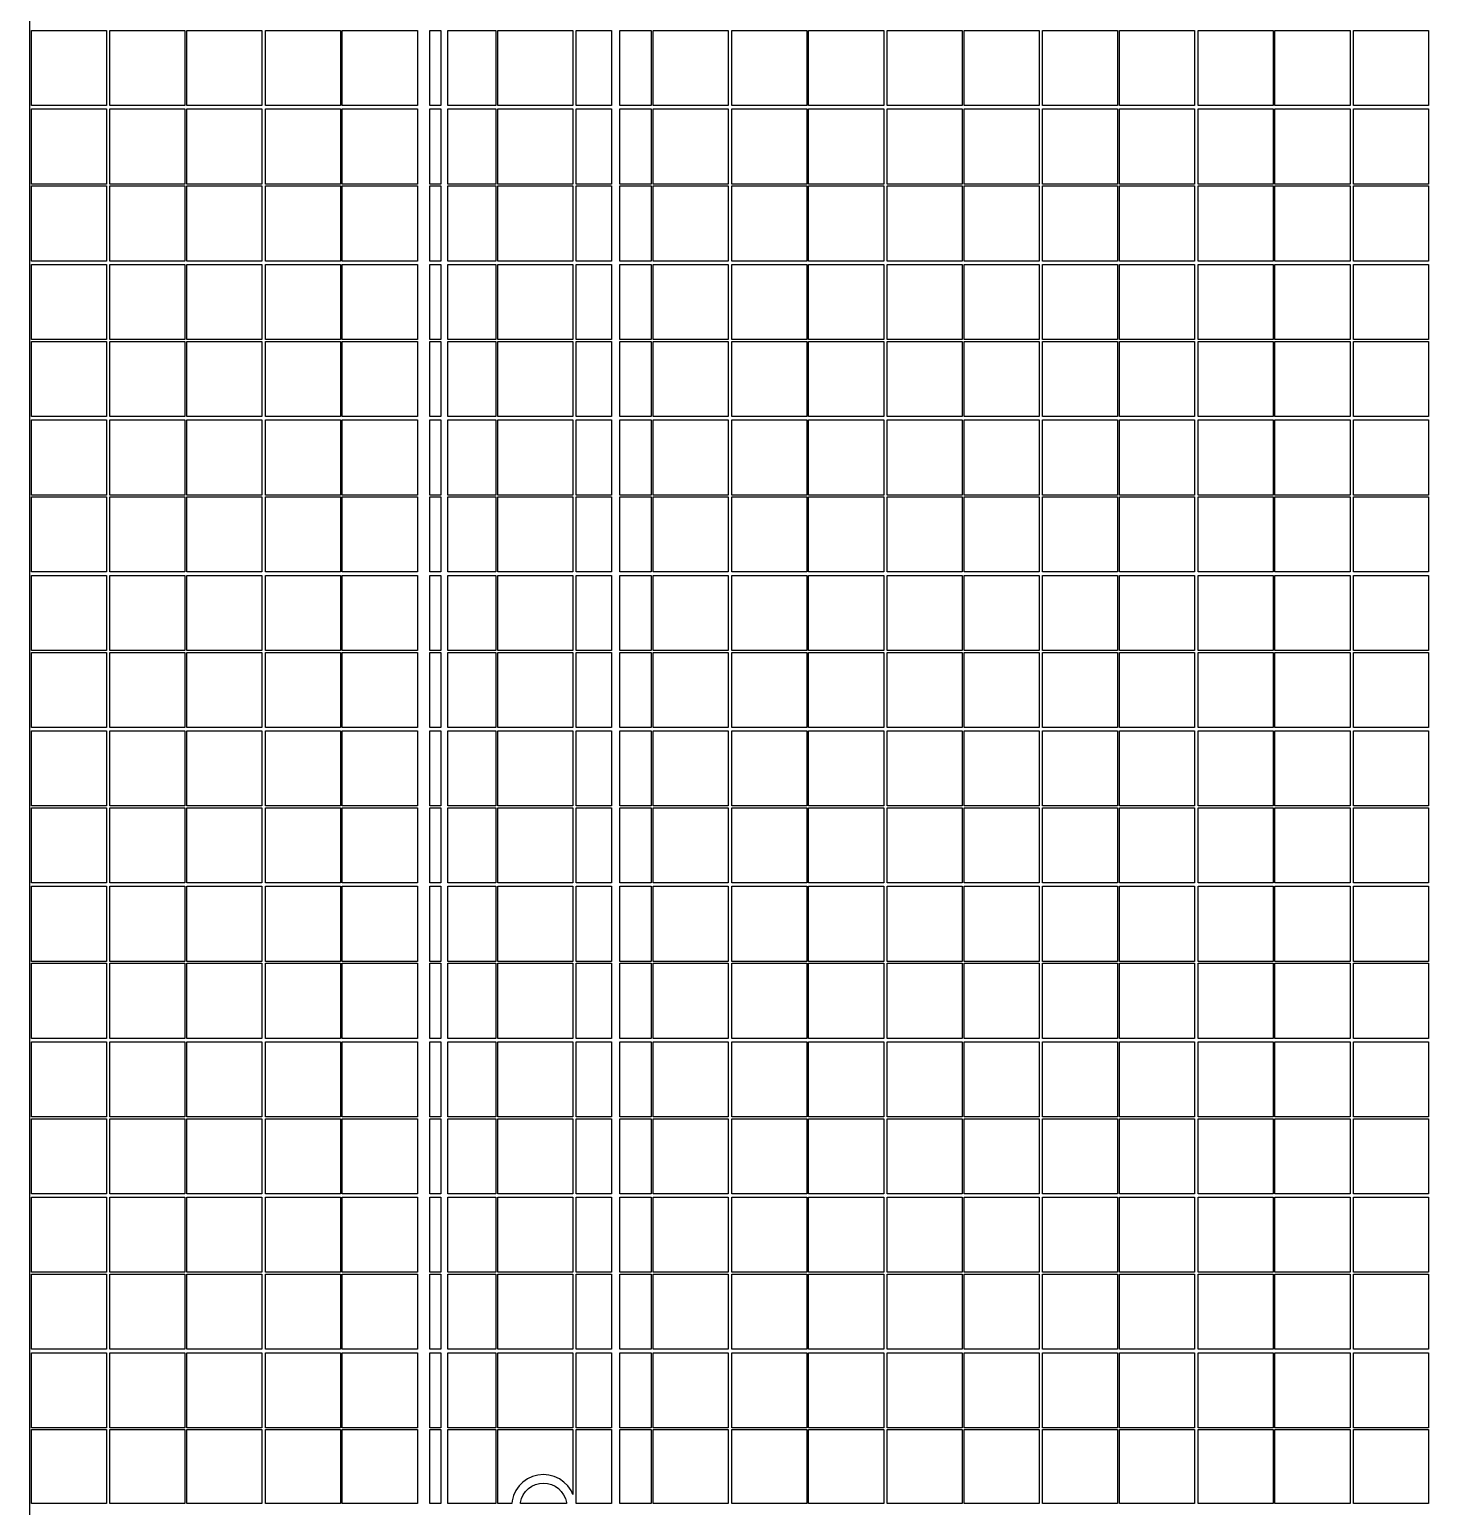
# Model space of a CAD drawing. Extents: x -185 to 185, y -185 to 185.
# Drawn here: x -185.1 to -95, y 0 to 95 of the extents above; entities that cross this region are included whole.
import ezdxf

# ---------------------------------------------------------------- set-up
doc = ezdxf.new("R2010")
doc.units = 0
doc.layers.get('0').update_dxf_attribs({"linetype": 'CONTINUOUS'})

msp = doc.modelspace()

# ---------------------------------------------------------------- linework, layer by layer
for points in [[(185, -185), (185.06, -185), (185.06, 185), (185, 185), (185, 185.06), (-185, 185.06), (-185, 185), (-185.06, 185), (-185.06, -185), (-185, -185), (-185, -185.06), (185, -185.06)], [(-184.94, 94.94), (-180.11, 94.94), (-180.11, 90.11), (-184.94, 90.11)], [(-179.89, 94.94), (-175.06, 94.94), (-175.06, 90.11), (-179.89, 90.11)], [(-174.94, 94.94), (-170.11, 94.94), (-170.11, 90.11), (-174.94, 90.11)], [(-169.89, 94.94), (-165.06, 94.94), (-165.06, 90.11), (-169.89, 90.11)], [(-164.94, 94.94), (-160.11, 94.94), (-160.11, 90.11), (-164.94, 90.11)], [(-159.3, 94.94), (-158.602, 94.94), (-158.602, 90.11), (-159.3, 90.11)], [(-158.152, 94.94), (-155.06, 94.94), (-155.06, 90.11), (-158.152, 90.11)], [(-154.94, 94.94), (-150.11, 94.94), (-150.11, 90.11), (-154.94, 90.11)], [(-149.89, 94.94), (-147.625, 94.94), (-147.625, 90.11), (-149.89, 90.11)], [(-147.075, 94.94), (-145.06, 94.94), (-145.06, 90.11), (-147.075, 90.11)], [(-144.94, 94.94), (-140.11, 94.94), (-140.11, 90.11), (-144.94, 90.11)], [(-139.89, 94.94), (-135.06, 94.94), (-135.06, 90.11), (-139.89, 90.11)], [(-134.94, 94.94), (-130.11, 94.94), (-130.11, 90.11), (-134.94, 90.11)], [(-129.89, 94.94), (-125.06, 94.94), (-125.06, 90.11), (-129.89, 90.11)], [(-124.94, 94.94), (-120.11, 94.94), (-120.11, 90.11), (-124.94, 90.11)], [(-119.89, 94.94), (-115.06, 94.94), (-115.06, 90.11), (-119.89, 90.11)], [(-114.94, 94.94), (-110.11, 94.94), (-110.11, 90.11), (-114.94, 90.11)], [(-109.89, 94.94), (-105.06, 94.94), (-105.06, 90.11), (-109.89, 90.11)], [(-104.94, 94.94), (-100.11, 94.94), (-100.11, 90.11), (-104.94, 90.11)], [(-99.89, 94.94), (-95.06, 94.94), (-95.06, 90.11), (-99.89, 90.11)], [(-184.94, 89.89), (-180.11, 89.89), (-180.11, 85.06), (-184.94, 85.06)], [(-179.89, 89.89), (-175.06, 89.89), (-175.06, 85.06), (-179.89, 85.06)], [(-174.94, 89.89), (-170.11, 89.89), (-170.11, 85.06), (-174.94, 85.06)], [(-169.89, 89.89), (-165.06, 89.89), (-165.06, 85.06), (-169.89, 85.06)], [(-164.94, 89.89), (-160.11, 89.89), (-160.11, 85.06), (-164.94, 85.06)], [(-159.3, 89.89), (-158.602, 89.89), (-158.602, 85.06), (-159.3, 85.06)], [(-158.152, 89.89), (-155.06, 89.89), (-155.06, 85.06), (-158.152, 85.06)], [(-154.94, 89.89), (-150.11, 89.89), (-150.11, 85.06), (-154.94, 85.06)], [(-149.89, 89.89), (-147.625, 89.89), (-147.625, 85.06), (-149.89, 85.06)], [(-147.075, 89.89), (-145.06, 89.89), (-145.06, 85.06), (-147.075, 85.06)], [(-144.94, 89.89), (-140.11, 89.89), (-140.11, 85.06), (-144.94, 85.06)], [(-139.89, 89.89), (-135.06, 89.89), (-135.06, 85.06), (-139.89, 85.06)], [(-134.94, 89.89), (-130.11, 89.89), (-130.11, 85.06), (-134.94, 85.06)], [(-129.89, 89.89), (-125.06, 89.89), (-125.06, 85.06), (-129.89, 85.06)], [(-124.94, 89.89), (-120.11, 89.89), (-120.11, 85.06), (-124.94, 85.06)], [(-119.89, 89.89), (-115.06, 89.89), (-115.06, 85.06), (-119.89, 85.06)], [(-114.94, 89.89), (-110.11, 89.89), (-110.11, 85.06), (-114.94, 85.06)], [(-109.89, 89.89), (-105.06, 89.89), (-105.06, 85.06), (-109.89, 85.06)], [(-104.94, 89.89), (-100.11, 89.89), (-100.11, 85.06), (-104.94, 85.06)], [(-99.89, 89.89), (-95.06, 89.89), (-95.06, 85.06), (-99.89, 85.06)], [(-184.94, 84.94), (-180.11, 84.94), (-180.11, 80.11), (-184.94, 80.11)], [(-179.89, 84.94), (-175.06, 84.94), (-175.06, 80.11), (-179.89, 80.11)], [(-174.94, 84.94), (-170.11, 84.94), (-170.11, 80.11), (-174.94, 80.11)], [(-169.89, 84.94), (-165.06, 84.94), (-165.06, 80.11), (-169.89, 80.11)], [(-164.94, 84.94), (-160.11, 84.94), (-160.11, 80.11), (-164.94, 80.11)], [(-159.3, 84.94), (-158.602, 84.94), (-158.602, 80.11), (-159.3, 80.11)], [(-158.152, 84.94), (-155.06, 84.94), (-155.06, 80.11), (-158.152, 80.11)], [(-154.94, 84.94), (-150.11, 84.94), (-150.11, 80.11), (-154.94, 80.11)], [(-149.89, 84.94), (-147.625, 84.94), (-147.625, 80.11), (-149.89, 80.11)], [(-147.075, 84.94), (-145.06, 84.94), (-145.06, 80.11), (-147.075, 80.11)], [(-144.94, 84.94), (-140.11, 84.94), (-140.11, 80.11), (-144.94, 80.11)], [(-139.89, 84.94), (-135.06, 84.94), (-135.06, 80.11), (-139.89, 80.11)], [(-134.94, 84.94), (-130.11, 84.94), (-130.11, 80.11), (-134.94, 80.11)], [(-129.89, 84.94), (-125.06, 84.94), (-125.06, 80.11), (-129.89, 80.11)], [(-124.94, 84.94), (-120.11, 84.94), (-120.11, 80.11), (-124.94, 80.11)], [(-119.89, 84.94), (-115.06, 84.94), (-115.06, 80.11), (-119.89, 80.11)], [(-114.94, 84.94), (-110.11, 84.94), (-110.11, 80.11), (-114.94, 80.11)], [(-109.89, 84.94), (-105.06, 84.94), (-105.06, 80.11), (-109.89, 80.11)], [(-104.94, 84.94), (-100.11, 84.94), (-100.11, 80.11), (-104.94, 80.11)], [(-99.89, 84.94), (-95.06, 84.94), (-95.06, 80.11), (-99.89, 80.11)], [(-184.94, 79.89), (-180.11, 79.89), (-180.11, 75.06), (-184.94, 75.06)], [(-179.89, 79.89), (-175.06, 79.89), (-175.06, 75.06), (-179.89, 75.06)], [(-174.94, 79.89), (-170.11, 79.89), (-170.11, 75.06), (-174.94, 75.06)], [(-169.89, 79.89), (-165.06, 79.89), (-165.06, 75.06), (-169.89, 75.06)], [(-164.94, 79.89), (-160.11, 79.89), (-160.11, 75.06), (-164.94, 75.06)], [(-159.3, 79.89), (-158.602, 79.89), (-158.602, 75.06), (-159.3, 75.06)], [(-158.152, 79.89), (-155.06, 79.89), (-155.06, 75.06), (-158.152, 75.06)], [(-154.94, 79.89), (-150.11, 79.89), (-150.11, 75.06), (-154.94, 75.06)], [(-149.89, 79.89), (-147.625, 79.89), (-147.625, 75.06), (-149.89, 75.06)], [(-147.075, 79.89), (-145.06, 79.89), (-145.06, 75.06), (-147.075, 75.06)], [(-144.94, 79.89), (-140.11, 79.89), (-140.11, 75.06), (-144.94, 75.06)], [(-139.89, 79.89), (-135.06, 79.89), (-135.06, 75.06), (-139.89, 75.06)], [(-134.94, 79.89), (-130.11, 79.89), (-130.11, 75.06), (-134.94, 75.06)], [(-129.89, 79.89), (-125.06, 79.89), (-125.06, 75.06), (-129.89, 75.06)], [(-124.94, 79.89), (-120.11, 79.89), (-120.11, 75.06), (-124.94, 75.06)], [(-119.89, 79.89), (-115.06, 79.89), (-115.06, 75.06), (-119.89, 75.06)], [(-114.94, 79.89), (-110.11, 79.89), (-110.11, 75.06), (-114.94, 75.06)], [(-109.89, 79.89), (-105.06, 79.89), (-105.06, 75.06), (-109.89, 75.06)], [(-104.94, 79.89), (-100.11, 79.89), (-100.11, 75.06), (-104.94, 75.06)], [(-99.89, 79.89), (-95.06, 79.89), (-95.06, 75.06), (-99.89, 75.06)], [(-184.94, 74.94), (-180.11, 74.94), (-180.11, 70.11), (-184.94, 70.11)], [(-179.89, 74.94), (-175.06, 74.94), (-175.06, 70.11), (-179.89, 70.11)], [(-174.94, 74.94), (-170.11, 74.94), (-170.11, 70.11), (-174.94, 70.11)], [(-169.89, 74.94), (-165.06, 74.94), (-165.06, 70.11), (-169.89, 70.11)], [(-164.94, 74.94), (-160.11, 74.94), (-160.11, 70.11), (-164.94, 70.11)], [(-159.3, 74.94), (-158.602, 74.94), (-158.602, 70.11), (-159.3, 70.11)], [(-158.152, 74.94), (-155.06, 74.94), (-155.06, 70.11), (-158.152, 70.11)], [(-154.94, 74.94), (-150.11, 74.94), (-150.11, 70.11), (-154.94, 70.11)], [(-149.89, 74.94), (-147.625, 74.94), (-147.625, 70.11), (-149.89, 70.11)], [(-147.075, 74.94), (-145.06, 74.94), (-145.06, 70.11), (-147.075, 70.11)], [(-144.94, 74.94), (-140.11, 74.94), (-140.11, 70.11), (-144.94, 70.11)], [(-139.89, 74.94), (-135.06, 74.94), (-135.06, 70.11), (-139.89, 70.11)], [(-134.94, 74.94), (-130.11, 74.94), (-130.11, 70.11), (-134.94, 70.11)], [(-129.89, 74.94), (-125.06, 74.94), (-125.06, 70.11), (-129.89, 70.11)], [(-124.94, 74.94), (-120.11, 74.94), (-120.11, 70.11), (-124.94, 70.11)], [(-119.89, 74.94), (-115.06, 74.94), (-115.06, 70.11), (-119.89, 70.11)], [(-114.94, 74.94), (-110.11, 74.94), (-110.11, 70.11), (-114.94, 70.11)], [(-109.89, 74.94), (-105.06, 74.94), (-105.06, 70.11), (-109.89, 70.11)], [(-104.94, 74.94), (-100.11, 74.94), (-100.11, 70.11), (-104.94, 70.11)], [(-99.89, 74.94), (-95.06, 74.94), (-95.06, 70.11), (-99.89, 70.11)], [(-184.94, 69.89), (-180.11, 69.89), (-180.11, 65.06), (-184.94, 65.06)], [(-179.89, 69.89), (-175.06, 69.89), (-175.06, 65.06), (-179.89, 65.06)], [(-174.94, 69.89), (-170.11, 69.89), (-170.11, 65.06), (-174.94, 65.06)], [(-169.89, 69.89), (-165.06, 69.89), (-165.06, 65.06), (-169.89, 65.06)], [(-164.94, 69.89), (-160.11, 69.89), (-160.11, 65.06), (-164.94, 65.06)], [(-159.3, 69.89), (-158.602, 69.89), (-158.602, 65.06), (-159.3, 65.06)], [(-158.152, 69.89), (-155.06, 69.89), (-155.06, 65.06), (-158.152, 65.06)], [(-154.94, 69.89), (-150.11, 69.89), (-150.11, 65.06), (-154.94, 65.06)], [(-149.89, 69.89), (-147.625, 69.89), (-147.625, 65.06), (-149.89, 65.06)], [(-147.075, 69.89), (-145.06, 69.89), (-145.06, 65.06), (-147.075, 65.06)], [(-144.94, 69.89), (-140.11, 69.89), (-140.11, 65.06), (-144.94, 65.06)], [(-139.89, 69.89), (-135.06, 69.89), (-135.06, 65.06), (-139.89, 65.06)], [(-134.94, 69.89), (-130.11, 69.89), (-130.11, 65.06), (-134.94, 65.06)], [(-129.89, 69.89), (-125.06, 69.89), (-125.06, 65.06), (-129.89, 65.06)], [(-124.94, 69.89), (-120.11, 69.89), (-120.11, 65.06), (-124.94, 65.06)], [(-119.89, 69.89), (-115.06, 69.89), (-115.06, 65.06), (-119.89, 65.06)], [(-114.94, 69.89), (-110.11, 69.89), (-110.11, 65.06), (-114.94, 65.06)], [(-109.89, 69.89), (-105.06, 69.89), (-105.06, 65.06), (-109.89, 65.06)], [(-104.94, 69.89), (-100.11, 69.89), (-100.11, 65.06), (-104.94, 65.06)], [(-99.89, 69.89), (-95.06, 69.89), (-95.06, 65.06), (-99.89, 65.06)], [(-184.94, 64.94), (-180.11, 64.94), (-180.11, 60.11), (-184.94, 60.11)], [(-179.89, 64.94), (-175.06, 64.94), (-175.06, 60.11), (-179.89, 60.11)], [(-174.94, 64.94), (-170.11, 64.94), (-170.11, 60.11), (-174.94, 60.11)], [(-169.89, 64.94), (-165.06, 64.94), (-165.06, 60.11), (-169.89, 60.11)], [(-164.94, 64.94), (-160.11, 64.94), (-160.11, 60.11), (-164.94, 60.11)], [(-159.3, 64.94), (-158.602, 64.94), (-158.602, 60.11), (-159.3, 60.11)], [(-158.152, 64.94), (-155.06, 64.94), (-155.06, 60.11), (-158.152, 60.11)], [(-154.94, 64.94), (-150.11, 64.94), (-150.11, 60.11), (-154.94, 60.11)], [(-149.89, 64.94), (-147.625, 64.94), (-147.625, 60.11), (-149.89, 60.11)], [(-147.075, 64.94), (-145.06, 64.94), (-145.06, 60.11), (-147.075, 60.11)], [(-144.94, 64.94), (-140.11, 64.94), (-140.11, 60.11), (-144.94, 60.11)], [(-139.89, 64.94), (-135.06, 64.94), (-135.06, 60.11), (-139.89, 60.11)], [(-134.94, 64.94), (-130.11, 64.94), (-130.11, 60.11), (-134.94, 60.11)], [(-129.89, 64.94), (-125.06, 64.94), (-125.06, 60.11), (-129.89, 60.11)], [(-124.94, 64.94), (-120.11, 64.94), (-120.11, 60.11), (-124.94, 60.11)], [(-119.89, 64.94), (-115.06, 64.94), (-115.06, 60.11), (-119.89, 60.11)], [(-114.94, 64.94), (-110.11, 64.94), (-110.11, 60.11), (-114.94, 60.11)], [(-109.89, 64.94), (-105.06, 64.94), (-105.06, 60.11), (-109.89, 60.11)], [(-104.94, 64.94), (-100.11, 64.94), (-100.11, 60.11), (-104.94, 60.11)], [(-99.89, 64.94), (-95.06, 64.94), (-95.06, 60.11), (-99.89, 60.11)], [(-184.94, 59.89), (-180.11, 59.89), (-180.11, 55.06), (-184.94, 55.06)], [(-179.89, 59.89), (-175.06, 59.89), (-175.06, 55.06), (-179.89, 55.06)], [(-174.94, 59.89), (-170.11, 59.89), (-170.11, 55.06), (-174.94, 55.06)], [(-169.89, 59.89), (-165.06, 59.89), (-165.06, 55.06), (-169.89, 55.06)], [(-164.94, 59.89), (-160.11, 59.89), (-160.11, 55.06), (-164.94, 55.06)], [(-159.3, 59.89), (-158.602, 59.89), (-158.602, 55.06), (-159.3, 55.06)], [(-158.152, 59.89), (-155.06, 59.89), (-155.06, 55.06), (-158.152, 55.06)], [(-154.94, 59.89), (-150.11, 59.89), (-150.11, 55.06), (-154.94, 55.06)], [(-149.89, 59.89), (-147.625, 59.89), (-147.625, 55.06), (-149.89, 55.06)], [(-147.075, 59.89), (-145.06, 59.89), (-145.06, 55.06), (-147.075, 55.06)], [(-144.94, 59.89), (-140.11, 59.89), (-140.11, 55.06), (-144.94, 55.06)], [(-139.89, 59.89), (-135.06, 59.89), (-135.06, 55.06), (-139.89, 55.06)], [(-134.94, 59.89), (-130.11, 59.89), (-130.11, 55.06), (-134.94, 55.06)], [(-129.89, 59.89), (-125.06, 59.89), (-125.06, 55.06), (-129.89, 55.06)], [(-124.94, 59.89), (-120.11, 59.89), (-120.11, 55.06), (-124.94, 55.06)], [(-119.89, 59.89), (-115.06, 59.89), (-115.06, 55.06), (-119.89, 55.06)], [(-114.94, 59.89), (-110.11, 59.89), (-110.11, 55.06), (-114.94, 55.06)], [(-109.89, 59.89), (-105.06, 59.89), (-105.06, 55.06), (-109.89, 55.06)], [(-104.94, 59.89), (-100.11, 59.89), (-100.11, 55.06), (-104.94, 55.06)], [(-99.89, 59.89), (-95.06, 59.89), (-95.06, 55.06), (-99.89, 55.06)], [(-184.94, 54.94), (-180.11, 54.94), (-180.11, 50.11), (-184.94, 50.11)], [(-179.89, 54.94), (-175.06, 54.94), (-175.06, 50.11), (-179.89, 50.11)], [(-174.94, 54.94), (-170.11, 54.94), (-170.11, 50.11), (-174.94, 50.11)], [(-169.89, 54.94), (-165.06, 54.94), (-165.06, 50.11), (-169.89, 50.11)], [(-164.94, 54.94), (-160.11, 54.94), (-160.11, 50.11), (-164.94, 50.11)], [(-159.3, 54.94), (-158.602, 54.94), (-158.602, 50.11), (-159.3, 50.11)], [(-158.152, 54.94), (-155.06, 54.94), (-155.06, 50.11), (-158.152, 50.11)], [(-154.94, 54.94), (-150.11, 54.94), (-150.11, 50.11), (-154.94, 50.11)], [(-149.89, 54.94), (-147.625, 54.94), (-147.625, 50.11), (-149.89, 50.11)], [(-147.075, 54.94), (-145.06, 54.94), (-145.06, 50.11), (-147.075, 50.11)], [(-144.94, 54.94), (-140.11, 54.94), (-140.11, 50.11), (-144.94, 50.11)], [(-139.89, 54.94), (-135.06, 54.94), (-135.06, 50.11), (-139.89, 50.11)], [(-134.94, 54.94), (-130.11, 54.94), (-130.11, 50.11), (-134.94, 50.11)], [(-129.89, 54.94), (-125.06, 54.94), (-125.06, 50.11), (-129.89, 50.11)], [(-124.94, 54.94), (-120.11, 54.94), (-120.11, 50.11), (-124.94, 50.11)], [(-119.89, 54.94), (-115.06, 54.94), (-115.06, 50.11), (-119.89, 50.11)], [(-114.94, 54.94), (-110.11, 54.94), (-110.11, 50.11), (-114.94, 50.11)], [(-109.89, 54.94), (-105.06, 54.94), (-105.06, 50.11), (-109.89, 50.11)], [(-104.94, 54.94), (-100.11, 54.94), (-100.11, 50.11), (-104.94, 50.11)], [(-99.89, 54.94), (-95.06, 54.94), (-95.06, 50.11), (-99.89, 50.11)], [(-184.94, 49.89), (-180.11, 49.89), (-180.11, 45.06), (-184.94, 45.06)], [(-179.89, 49.89), (-175.06, 49.89), (-175.06, 45.06), (-179.89, 45.06)], [(-174.94, 49.89), (-170.11, 49.89), (-170.11, 45.06), (-174.94, 45.06)], [(-169.89, 49.89), (-165.06, 49.89), (-165.06, 45.06), (-169.89, 45.06)], [(-164.94, 49.89), (-160.11, 49.89), (-160.11, 45.06), (-164.94, 45.06)], [(-159.3, 49.89), (-158.602, 49.89), (-158.602, 45.06), (-159.3, 45.06)], [(-158.152, 49.89), (-155.06, 49.89), (-155.06, 45.06), (-158.152, 45.06)], [(-154.94, 49.89), (-150.11, 49.89), (-150.11, 45.06), (-154.94, 45.06)], [(-149.89, 49.89), (-147.625, 49.89), (-147.625, 45.06), (-149.89, 45.06)], [(-147.075, 49.89), (-145.06, 49.89), (-145.06, 45.06), (-147.075, 45.06)], [(-144.94, 49.89), (-140.11, 49.89), (-140.11, 45.06), (-144.94, 45.06)], [(-139.89, 49.89), (-135.06, 49.89), (-135.06, 45.06), (-139.89, 45.06)], [(-134.94, 49.89), (-130.11, 49.89), (-130.11, 45.06), (-134.94, 45.06)], [(-129.89, 49.89), (-125.06, 49.89), (-125.06, 45.06), (-129.89, 45.06)], [(-124.94, 49.89), (-120.11, 49.89), (-120.11, 45.06), (-124.94, 45.06)], [(-119.89, 49.89), (-115.06, 49.89), (-115.06, 45.06), (-119.89, 45.06)], [(-114.94, 49.89), (-110.11, 49.89), (-110.11, 45.06), (-114.94, 45.06)], [(-109.89, 49.89), (-105.06, 49.89), (-105.06, 45.06), (-109.89, 45.06)], [(-104.94, 49.89), (-100.11, 49.89), (-100.11, 45.06), (-104.94, 45.06)], [(-99.89, 49.89), (-95.06, 49.89), (-95.06, 45.06), (-99.89, 45.06)], [(-184.94, 44.94), (-180.11, 44.94), (-180.11, 40.11), (-184.94, 40.11)], [(-179.89, 44.94), (-175.06, 44.94), (-175.06, 40.11), (-179.89, 40.11)], [(-174.94, 44.94), (-170.11, 44.94), (-170.11, 40.11), (-174.94, 40.11)], [(-169.89, 44.94), (-165.06, 44.94), (-165.06, 40.11), (-169.89, 40.11)], [(-164.94, 44.94), (-160.11, 44.94), (-160.11, 40.11), (-164.94, 40.11)], [(-159.3, 44.94), (-158.602, 44.94), (-158.602, 40.11), (-159.3, 40.11)], [(-158.152, 44.94), (-155.06, 44.94), (-155.06, 40.11), (-158.152, 40.11)], [(-154.94, 44.94), (-150.11, 44.94), (-150.11, 40.11), (-154.94, 40.11)], [(-149.89, 44.94), (-147.625, 44.94), (-147.625, 40.11), (-149.89, 40.11)], [(-147.075, 44.94), (-145.06, 44.94), (-145.06, 40.11), (-147.075, 40.11)], [(-144.94, 44.94), (-140.11, 44.94), (-140.11, 40.11), (-144.94, 40.11)], [(-139.89, 44.94), (-135.06, 44.94), (-135.06, 40.11), (-139.89, 40.11)], [(-134.94, 44.94), (-130.11, 44.94), (-130.11, 40.11), (-134.94, 40.11)], [(-129.89, 44.94), (-125.06, 44.94), (-125.06, 40.11), (-129.89, 40.11)], [(-124.94, 44.94), (-120.11, 44.94), (-120.11, 40.11), (-124.94, 40.11)], [(-119.89, 44.94), (-115.06, 44.94), (-115.06, 40.11), (-119.89, 40.11)], [(-114.94, 44.94), (-110.11, 44.94), (-110.11, 40.11), (-114.94, 40.11)], [(-109.89, 44.94), (-105.06, 44.94), (-105.06, 40.11), (-109.89, 40.11)], [(-104.94, 44.94), (-100.11, 44.94), (-100.11, 40.11), (-104.94, 40.11)], [(-99.89, 44.94), (-95.06, 44.94), (-95.06, 40.11), (-99.89, 40.11)], [(-184.94, 39.89), (-180.11, 39.89), (-180.11, 35.06), (-184.94, 35.06)], [(-179.89, 39.89), (-175.06, 39.89), (-175.06, 35.06), (-179.89, 35.06)], [(-174.94, 39.89), (-170.11, 39.89), (-170.11, 35.06), (-174.94, 35.06)], [(-169.89, 39.89), (-165.06, 39.89), (-165.06, 35.06), (-169.89, 35.06)], [(-164.94, 39.89), (-160.11, 39.89), (-160.11, 35.06), (-164.94, 35.06)], [(-159.3, 39.89), (-158.602, 39.89), (-158.602, 35.06), (-159.3, 35.06)], [(-158.152, 39.89), (-155.06, 39.89), (-155.06, 35.06), (-158.152, 35.06)], [(-154.94, 39.89), (-150.11, 39.89), (-150.11, 35.06), (-154.94, 35.06)], [(-149.89, 39.89), (-147.625, 39.89), (-147.625, 35.06), (-149.89, 35.06)], [(-147.075, 39.89), (-145.06, 39.89), (-145.06, 35.06), (-147.075, 35.06)], [(-144.94, 39.89), (-140.11, 39.89), (-140.11, 35.06), (-144.94, 35.06)], [(-139.89, 39.89), (-135.06, 39.89), (-135.06, 35.06), (-139.89, 35.06)], [(-134.94, 39.89), (-130.11, 39.89), (-130.11, 35.06), (-134.94, 35.06)], [(-129.89, 39.89), (-125.06, 39.89), (-125.06, 35.06), (-129.89, 35.06)], [(-124.94, 39.89), (-120.11, 39.89), (-120.11, 35.06), (-124.94, 35.06)], [(-119.89, 39.89), (-115.06, 39.89), (-115.06, 35.06), (-119.89, 35.06)], [(-114.94, 39.89), (-110.11, 39.89), (-110.11, 35.06), (-114.94, 35.06)], [(-109.89, 39.89), (-105.06, 39.89), (-105.06, 35.06), (-109.89, 35.06)], [(-104.94, 39.89), (-100.11, 39.89), (-100.11, 35.06), (-104.94, 35.06)], [(-99.89, 39.89), (-95.06, 39.89), (-95.06, 35.06), (-99.89, 35.06)], [(-184.94, 34.94), (-180.11, 34.94), (-180.11, 30.11), (-184.94, 30.11)], [(-179.89, 34.94), (-175.06, 34.94), (-175.06, 30.11), (-179.89, 30.11)], [(-174.94, 34.94), (-170.11, 34.94), (-170.11, 30.11), (-174.94, 30.11)], [(-169.89, 34.94), (-165.06, 34.94), (-165.06, 30.11), (-169.89, 30.11)], [(-164.94, 34.94), (-160.11, 34.94), (-160.11, 30.11), (-164.94, 30.11)], [(-159.3, 34.94), (-158.602, 34.94), (-158.602, 30.11), (-159.3, 30.11)], [(-158.152, 34.94), (-155.06, 34.94), (-155.06, 30.11), (-158.152, 30.11)], [(-154.94, 34.94), (-150.11, 34.94), (-150.11, 30.11), (-154.94, 30.11)], [(-149.89, 34.94), (-147.625, 34.94), (-147.625, 30.11), (-149.89, 30.11)], [(-147.075, 34.94), (-145.06, 34.94), (-145.06, 30.11), (-147.075, 30.11)], [(-144.94, 34.94), (-140.11, 34.94), (-140.11, 30.11), (-144.94, 30.11)], [(-139.89, 34.94), (-135.06, 34.94), (-135.06, 30.11), (-139.89, 30.11)], [(-134.94, 34.94), (-130.11, 34.94), (-130.11, 30.11), (-134.94, 30.11)], [(-129.89, 34.94), (-125.06, 34.94), (-125.06, 30.11), (-129.89, 30.11)], [(-124.94, 34.94), (-120.11, 34.94), (-120.11, 30.11), (-124.94, 30.11)], [(-119.89, 34.94), (-115.06, 34.94), (-115.06, 30.11), (-119.89, 30.11)], [(-114.94, 34.94), (-110.11, 34.94), (-110.11, 30.11), (-114.94, 30.11)], [(-109.89, 34.94), (-105.06, 34.94), (-105.06, 30.11), (-109.89, 30.11)], [(-104.94, 34.94), (-100.11, 34.94), (-100.11, 30.11), (-104.94, 30.11)], [(-99.89, 34.94), (-95.06, 34.94), (-95.06, 30.11), (-99.89, 30.11)], [(-184.94, 29.89), (-180.11, 29.89), (-180.11, 25.06), (-184.94, 25.06)], [(-179.89, 29.89), (-175.06, 29.89), (-175.06, 25.06), (-179.89, 25.06)], [(-174.94, 29.89), (-170.11, 29.89), (-170.11, 25.06), (-174.94, 25.06)], [(-169.89, 29.89), (-165.06, 29.89), (-165.06, 25.06), (-169.89, 25.06)], [(-164.94, 29.89), (-160.11, 29.89), (-160.11, 25.06), (-164.94, 25.06)], [(-159.3, 29.89), (-158.602, 29.89), (-158.602, 25.06), (-159.3, 25.06)], [(-158.152, 29.89), (-155.06, 29.89), (-155.06, 25.06), (-158.152, 25.06)], [(-154.94, 29.89), (-150.11, 29.89), (-150.11, 25.06), (-154.94, 25.06)], [(-149.89, 29.89), (-147.625, 29.89), (-147.625, 25.06), (-149.89, 25.06)], [(-147.075, 29.89), (-145.06, 29.89), (-145.06, 25.06), (-147.075, 25.06)], [(-144.94, 29.89), (-140.11, 29.89), (-140.11, 25.06), (-144.94, 25.06)], [(-139.89, 29.89), (-135.06, 29.89), (-135.06, 25.06), (-139.89, 25.06)], [(-134.94, 29.89), (-130.11, 29.89), (-130.11, 25.06), (-134.94, 25.06)], [(-129.89, 29.89), (-125.06, 29.89), (-125.06, 25.06), (-129.89, 25.06)], [(-124.94, 29.89), (-120.11, 29.89), (-120.11, 25.06), (-124.94, 25.06)], [(-119.89, 29.89), (-115.06, 29.89), (-115.06, 25.06), (-119.89, 25.06)], [(-114.94, 29.89), (-110.11, 29.89), (-110.11, 25.06), (-114.94, 25.06)], [(-109.89, 29.89), (-105.06, 29.89), (-105.06, 25.06), (-109.89, 25.06)], [(-104.94, 29.89), (-100.11, 29.89), (-100.11, 25.06), (-104.94, 25.06)], [(-99.89, 29.89), (-95.06, 29.89), (-95.06, 25.06), (-99.89, 25.06)], [(-184.94, 24.94), (-180.11, 24.94), (-180.11, 20.11), (-184.94, 20.11)], [(-179.89, 24.94), (-175.06, 24.94), (-175.06, 20.11), (-179.89, 20.11)], [(-174.94, 24.94), (-170.11, 24.94), (-170.11, 20.11), (-174.94, 20.11)], [(-169.89, 24.94), (-165.06, 24.94), (-165.06, 20.11), (-169.89, 20.11)], [(-164.94, 24.94), (-160.11, 24.94), (-160.11, 20.11), (-164.94, 20.11)], [(-159.3, 24.94), (-158.602, 24.94), (-158.602, 20.11), (-159.3, 20.11)], [(-158.152, 24.94), (-155.06, 24.94), (-155.06, 20.11), (-158.152, 20.11)], [(-154.94, 24.94), (-150.11, 24.94), (-150.11, 20.11), (-154.94, 20.11)], [(-149.89, 24.94), (-147.625, 24.94), (-147.625, 20.11), (-149.89, 20.11)], [(-147.075, 24.94), (-145.06, 24.94), (-145.06, 20.11), (-147.075, 20.11)], [(-144.94, 24.94), (-140.11, 24.94), (-140.11, 20.11), (-144.94, 20.11)], [(-139.89, 24.94), (-135.06, 24.94), (-135.06, 20.11), (-139.89, 20.11)], [(-134.94, 24.94), (-130.11, 24.94), (-130.11, 20.11), (-134.94, 20.11)], [(-129.89, 24.94), (-125.06, 24.94), (-125.06, 20.11), (-129.89, 20.11)], [(-124.94, 24.94), (-120.11, 24.94), (-120.11, 20.11), (-124.94, 20.11)], [(-119.89, 24.94), (-115.06, 24.94), (-115.06, 20.11), (-119.89, 20.11)], [(-114.94, 24.94), (-110.11, 24.94), (-110.11, 20.11), (-114.94, 20.11)], [(-109.89, 24.94), (-105.06, 24.94), (-105.06, 20.11), (-109.89, 20.11)], [(-104.94, 24.94), (-100.11, 24.94), (-100.11, 20.11), (-104.94, 20.11)], [(-99.89, 24.94), (-95.06, 24.94), (-95.06, 20.11), (-99.89, 20.11)], [(-184.94, 19.89), (-180.11, 19.89), (-180.11, 15.06), (-184.94, 15.06)], [(-179.89, 19.89), (-175.06, 19.89), (-175.06, 15.06), (-179.89, 15.06)], [(-174.94, 19.89), (-170.11, 19.89), (-170.11, 15.06), (-174.94, 15.06)], [(-169.89, 19.89), (-165.06, 19.89), (-165.06, 15.06), (-169.89, 15.06)], [(-164.94, 19.89), (-160.11, 19.89), (-160.11, 15.06), (-164.94, 15.06)], [(-159.3, 19.89), (-158.602, 19.89), (-158.602, 15.06), (-159.3, 15.06)], [(-158.152, 19.89), (-155.06, 19.89), (-155.06, 15.06), (-158.152, 15.06)], [(-154.94, 19.89), (-150.11, 19.89), (-150.11, 15.06), (-154.94, 15.06)], [(-149.89, 19.89), (-147.625, 19.89), (-147.625, 15.06), (-149.89, 15.06)], [(-147.075, 19.89), (-145.06, 19.89), (-145.06, 15.06), (-147.075, 15.06)], [(-144.94, 19.89), (-140.11, 19.89), (-140.11, 15.06), (-144.94, 15.06)], [(-139.89, 19.89), (-135.06, 19.89), (-135.06, 15.06), (-139.89, 15.06)], [(-134.94, 19.89), (-130.11, 19.89), (-130.11, 15.06), (-134.94, 15.06)], [(-129.89, 19.89), (-125.06, 19.89), (-125.06, 15.06), (-129.89, 15.06)], [(-124.94, 19.89), (-120.11, 19.89), (-120.11, 15.06), (-124.94, 15.06)], [(-119.89, 19.89), (-115.06, 19.89), (-115.06, 15.06), (-119.89, 15.06)], [(-114.94, 19.89), (-110.11, 19.89), (-110.11, 15.06), (-114.94, 15.06)], [(-109.89, 19.89), (-105.06, 19.89), (-105.06, 15.06), (-109.89, 15.06)], [(-104.94, 19.89), (-100.11, 19.89), (-100.11, 15.06), (-104.94, 15.06)], [(-99.89, 19.89), (-95.06, 19.89), (-95.06, 15.06), (-99.89, 15.06)], [(-184.94, 14.94), (-180.11, 14.94), (-180.11, 10.11), (-184.94, 10.11)], [(-179.89, 14.94), (-175.06, 14.94), (-175.06, 10.11), (-179.89, 10.11)], [(-174.94, 14.94), (-170.11, 14.94), (-170.11, 10.11), (-174.94, 10.11)], [(-169.89, 14.94), (-165.06, 14.94), (-165.06, 10.11), (-169.89, 10.11)], [(-164.94, 14.94), (-160.11, 14.94), (-160.11, 10.11), (-164.94, 10.11)], [(-159.3, 14.94), (-158.602, 14.94), (-158.602, 10.11), (-159.3, 10.11)], [(-158.152, 14.94), (-155.06, 14.94), (-155.06, 10.11), (-158.152, 10.11)], [(-154.94, 14.94), (-150.11, 14.94), (-150.11, 10.11), (-154.94, 10.11)], [(-149.89, 14.94), (-147.625, 14.94), (-147.625, 10.11), (-149.89, 10.11)], [(-147.075, 14.94), (-145.06, 14.94), (-145.06, 10.11), (-147.075, 10.11)], [(-144.94, 14.94), (-140.11, 14.94), (-140.11, 10.11), (-144.94, 10.11)], [(-139.89, 14.94), (-135.06, 14.94), (-135.06, 10.11), (-139.89, 10.11)], [(-134.94, 14.94), (-130.11, 14.94), (-130.11, 10.11), (-134.94, 10.11)], [(-129.89, 14.94), (-125.06, 14.94), (-125.06, 10.11), (-129.89, 10.11)], [(-124.94, 14.94), (-120.11, 14.94), (-120.11, 10.11), (-124.94, 10.11)], [(-119.89, 14.94), (-115.06, 14.94), (-115.06, 10.11), (-119.89, 10.11)], [(-114.94, 14.94), (-110.11, 14.94), (-110.11, 10.11), (-114.94, 10.11)], [(-109.89, 14.94), (-105.06, 14.94), (-105.06, 10.11), (-109.89, 10.11)], [(-104.94, 14.94), (-100.11, 14.94), (-100.11, 10.11), (-104.94, 10.11)], [(-99.89, 14.94), (-95.06, 14.94), (-95.06, 10.11), (-99.89, 10.11)], [(-184.94, 9.89), (-180.11, 9.89), (-180.11, 5.06), (-184.94, 5.06)], [(-179.89, 9.89), (-175.06, 9.89), (-175.06, 5.06), (-179.89, 5.06)], [(-174.94, 9.89), (-170.11, 9.89), (-170.11, 5.06), (-174.94, 5.06)], [(-169.89, 9.89), (-165.06, 9.89), (-165.06, 5.06), (-169.89, 5.06)], [(-164.94, 9.89), (-160.11, 9.89), (-160.11, 5.06), (-164.94, 5.06)], [(-159.3, 9.89), (-158.602, 9.89), (-158.602, 5.06), (-159.3, 5.06)], [(-158.152, 9.89), (-155.06, 9.89), (-155.06, 5.06), (-158.152, 5.06)], [(-154.94, 9.89), (-150.11, 9.89), (-150.11, 5.06), (-154.94, 5.06)], [(-149.89, 9.89), (-147.625, 9.89), (-147.625, 5.06), (-149.89, 5.06)], [(-147.075, 9.89), (-145.06, 9.89), (-145.06, 5.06), (-147.075, 5.06)], [(-144.94, 9.89), (-140.11, 9.89), (-140.11, 5.06), (-144.94, 5.06)], [(-139.89, 9.89), (-135.06, 9.89), (-135.06, 5.06), (-139.89, 5.06)], [(-134.94, 9.89), (-130.11, 9.89), (-130.11, 5.06), (-134.94, 5.06)], [(-129.89, 9.89), (-125.06, 9.89), (-125.06, 5.06), (-129.89, 5.06)], [(-124.94, 9.89), (-120.11, 9.89), (-120.11, 5.06), (-124.94, 5.06)], [(-119.89, 9.89), (-115.06, 9.89), (-115.06, 5.06), (-119.89, 5.06)], [(-114.94, 9.89), (-110.11, 9.89), (-110.11, 5.06), (-114.94, 5.06)], [(-109.89, 9.89), (-105.06, 9.89), (-105.06, 5.06), (-109.89, 5.06)], [(-104.94, 9.89), (-100.11, 9.89), (-100.11, 5.06), (-104.94, 5.06)], [(-99.89, 9.89), (-95.06, 9.89), (-95.06, 5.06), (-99.89, 5.06)], [(-184.94, 4.94), (-180.11, 4.94), (-180.11, 0.2), (-184.94, 0.2)], [(-179.89, 4.94), (-175.06, 4.94), (-175.06, 0.2), (-179.89, 0.2)], [(-174.94, 4.94), (-170.11, 4.94), (-170.11, 0.2), (-174.94, 0.2)], [(-169.89, 4.94), (-165.06, 4.94), (-165.06, 0.2), (-169.89, 0.2)], [(-164.94, 4.94), (-160.11, 4.94), (-160.11, 0.2), (-164.94, 0.2)], [(-159.3, 4.94), (-158.602, 4.94), (-158.602, 0.2), (-159.3, 0.2)], [(-158.152, 4.94), (-155.06, 4.94), (-155.06, 0.2), (-158.152, 0.2)], [(-154.94, 4.94), (-150.11, 4.94), (-150.11, 0.77914), (-150.225, 1.025), (-150.43, 1.31771), (-150.682, 1.57039), (-150.975, 1.77535), (-151.299, 1.92637), (-151.644, 2.01886), (-152, 2.05), (-152.356, 2.01886), (-152.701, 1.92637), (-153.025, 1.77535), (-153.318, 1.57039), (-153.57, 1.31771), (-153.775, 1.025), (-153.926, 0.70114), (-154.019, 0.35598), (-154.033, 0.2), (-154.94, 0.2)], [(-149.89, 4.94), (-147.625, 4.94), (-147.625, 0.2), (-149.89, 0.2)], [(-147.075, 4.94), (-145.06, 4.94), (-145.06, 0.2), (-147.075, 0.2)], [(-144.94, 4.94), (-140.11, 4.94), (-140.11, 0.2), (-144.94, 0.2)], [(-139.89, 4.94), (-135.06, 4.94), (-135.06, 0.2), (-139.89, 0.2)], [(-134.94, 4.94), (-130.11, 4.94), (-130.11, 0.2), (-134.94, 0.2)], [(-129.89, 4.94), (-125.06, 4.94), (-125.06, 0.2), (-129.89, 0.2)], [(-124.94, 4.94), (-120.11, 4.94), (-120.11, 0.2), (-124.94, 0.2)], [(-119.89, 4.94), (-115.06, 4.94), (-115.06, 0.2), (-119.89, 0.2)], [(-114.94, 4.94), (-110.11, 4.94), (-110.11, 0.2), (-114.94, 0.2)], [(-109.89, 4.94), (-105.06, 4.94), (-105.06, 0.2), (-109.89, 0.2)], [(-104.94, 4.94), (-100.11, 4.94), (-100.11, 0.2), (-104.94, 0.2)], [(-99.89, 4.94), (-95.06, 4.94), (-95.06, 0.2), (-99.89, 0.2)], [(-153.477, 0.26047), (-153.41, 0.51303), (-153.299, 0.75), (-153.149, 0.96418), (-152.964, 1.14907), (-152.75, 1.29904), (-152.513, 1.40954), (-152.26, 1.47721), (-152, 1.5), (-151.74, 1.47721), (-151.487, 1.40954), (-151.25, 1.29904), (-151.036, 1.14907), (-150.851, 0.96418), (-150.701, 0.75), (-150.59, 0.51303), (-150.523, 0.26047), (-150.517, 0.2), (-153.483, 0.2)]]:
    msp.add_lwpolyline(points, close=True)

doc.saveas('drawing.dxf')
